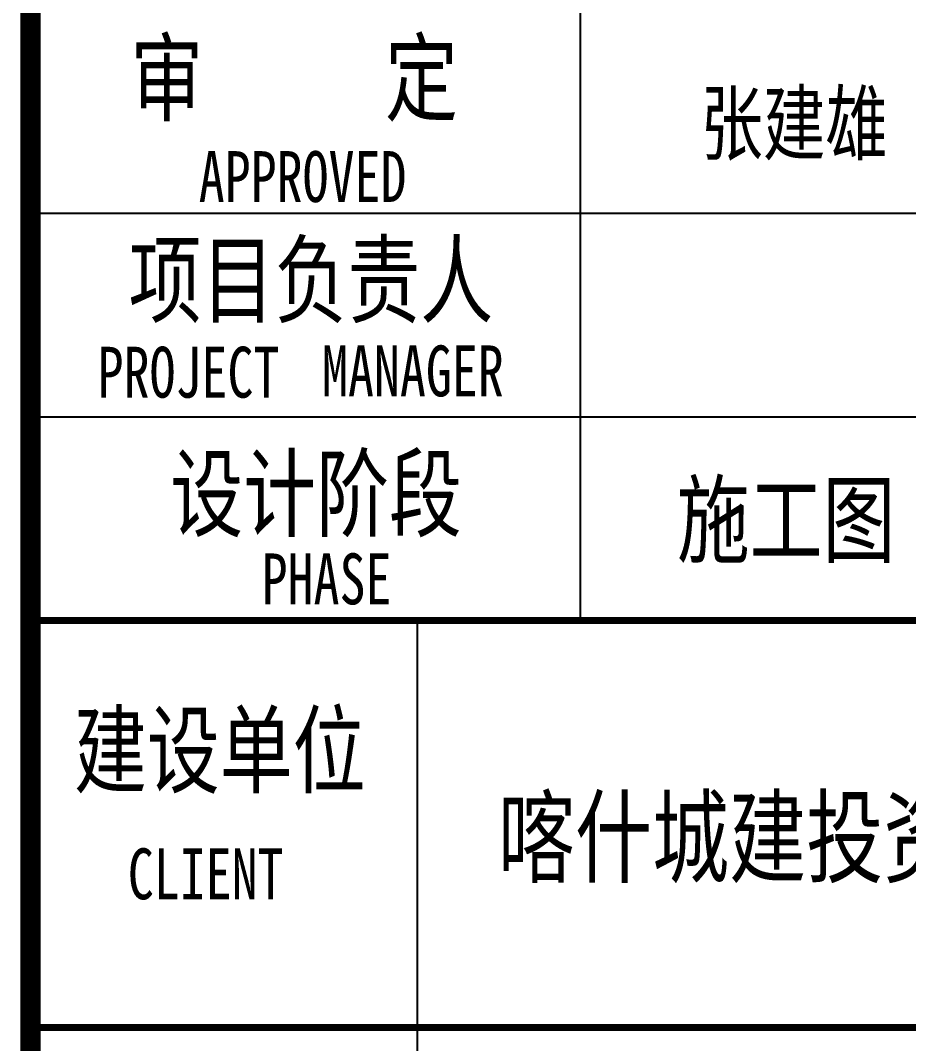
# Model space of a CAD drawing. Extents: x 28773 to 175644, y 7355 to 486294.
# Drawn here: x 145594 to 149956, y 78473 to 83498 of the extents above; entities that cross this region are included whole.
import ezdxf

# ---------------------------------------------------------------- set-up
doc = ezdxf.new("R2010")
doc.units = 0
doc.header["$LTSCALE"] = 1000
doc.header["$MEASUREMENT"] = 0
doc.layers.add('PUB_TITLE', color=7, linetype='Continuous')
doc.styles.add('-宋体', font='', dxfattribs={"width": 0.8})
doc.styles.get('-宋体').set_extended_font_data('SimSun')

msp = doc.modelspace()

# ---------------------------------------------------------------- linework, layer by layer
for p, q in [((145644.1, 69551), (145644.1, 126951)), ((148344.1, 92551.4), (148344.1, 80551.4)), ((145644.1, 82551.4), (153644.1, 82551.4)), ((145644.1, 81551.4), (153644.1, 81551.4)), ((147544.1, 74051.4), (147544.1, 80551.4))]:
    msp.add_line(p, q)
at = {"const_width": 34}
for points in [[(145644.1, 80551.4), (153644.1, 80551.4)], [(145644.1, 78551.4), (153644.1, 78551.4)]]:
    msp.add_lwpolyline(points, dxfattribs=at)
at = {"layer": 'PUB_TITLE', "const_width": 100}
msp.add_lwpolyline([(145644.1, 126951), (153644.1, 126951), (153644.1, 69551.4), (145644.1, 69551.4)], close=True, dxfattribs=at)

# ---------------------------------------------------------------- texts
at = {"style": '-宋体', "width": 0.75}
for s, height, p in [('审     定', 350, (146134, 83040.6)), ('张建雄', 300, (148934.4, 82843.2)), ('APPROVED', 250, (146469.6, 82606.4)), ('项目负责人', 350, (146125.8, 82049.4)), ('PROJECT', 250, (145972.9, 81645.5)), ('MANAGER', 250, (147075.3, 81651.9)), ('设计阶段', 350, (146330.1, 80999.4)), ('施工图', 350, (148818.1, 80871.1)), ('PHASE', 250, (146778.6, 80630.3)), ('建设单位', 350, (145857, 79739.6)), ('喀什城建投资集团有限公司', 370.273, (147938.5, 79301.7)), ('CLIENT', 250, (146121.2, 79181.7))]:
    msp.add_text(s, height=height, dxfattribs=at).set_placement(p)

doc.saveas('drawing.dxf')
